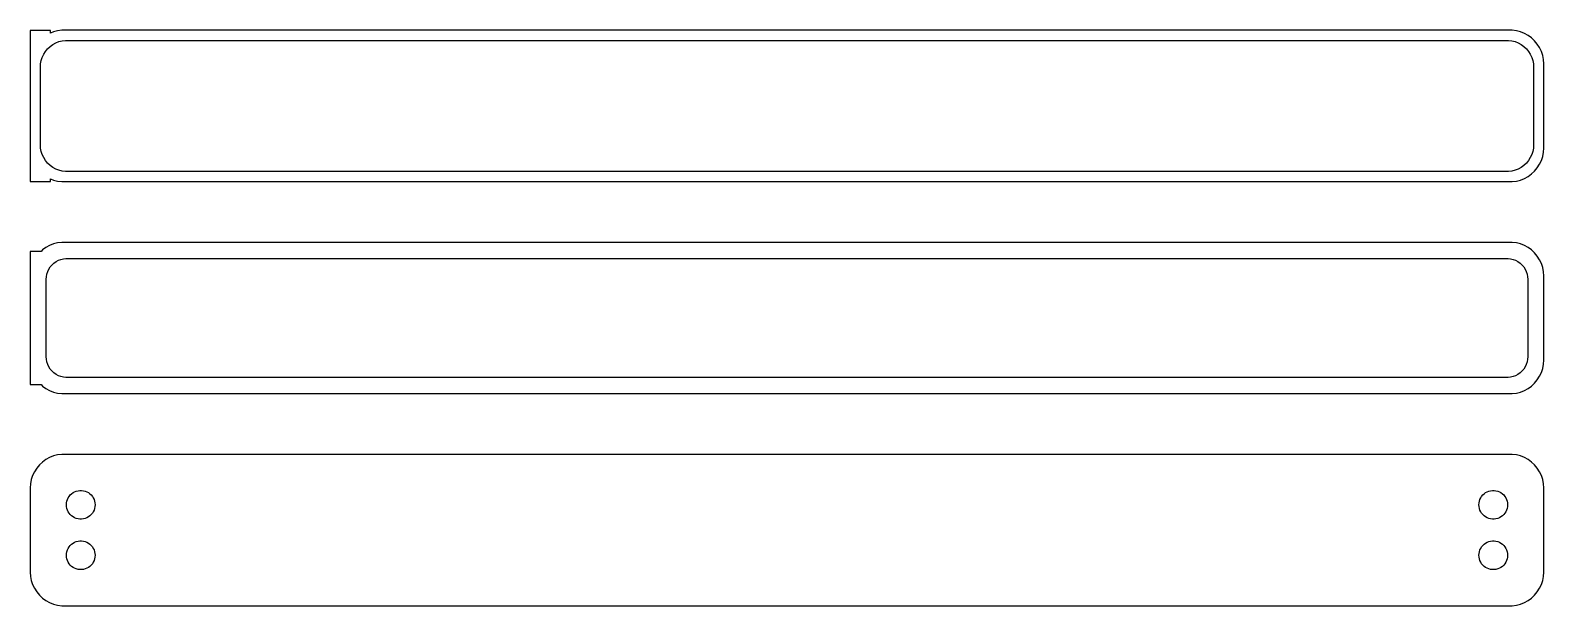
# Model space of a CAD drawing. Header units: metres. Extents: x -112 to 112, y 83 to 169.
import ezdxf

# ---------------------------------------------------------------- set-up
doc = ezdxf.new("R2010")
doc.units = ezdxf.units.M

msp = doc.modelspace()

# ---------------------------------------------------------------- linework, layer by layer
for p, q in [((-109.5, 168.729), (-112.5, 168.729)), ((-112.5, 168.729), (-112.5, 146.271)), ((-109.55, 166.332), (-109.143, 166.627)), ((-109.5, 168.325), (-109.5, 168.729)), ((-109.045, 168.505), (-109.5, 168.325)), ((-109.143, 166.627), (-108.703, 166.869)), ((-108.437, 168.661), (-109.045, 168.505)), ((-108.703, 166.869), (-108.236, 167.054)), ((-107.814, 168.74), (-108.437, 168.661)), ((-108.236, 167.054), (-107.75, 167.179)), ((107.814, 168.74), (-107.814, 168.74)), ((-107.75, 167.179), (-107.251, 167.242)), ((-107.251, 167.242), (107.251, 167.242)), ((107.251, 167.242), (107.75, 167.179)), ((107.75, 167.179), (108.236, 167.054)), ((108.437, 168.661), (107.814, 168.74)), ((108.236, 167.054), (108.703, 166.869)), ((109.045, 168.505), (108.437, 168.661)), ((108.703, 166.869), (109.143, 166.627)), ((109.629, 168.274), (109.045, 168.505)), ((109.143, 166.627), (109.55, 166.332)), ((110.179, 167.972), (109.629, 168.274)), ((110.687, 167.603), (110.179, 167.972)), ((111.145, 167.173), (110.687, 167.603)), ((111.545, 166.689), (111.145, 167.173)), ((111.882, 166.159), (111.545, 166.689)), ((-110.874, 164.245), (-110.719, 164.722)), ((-110.719, 164.722), (-110.505, 165.177)), ((-110.505, 165.177), (-110.236, 165.601)), ((-110.236, 165.601), (-109.916, 165.988)), ((-109.916, 165.988), (-109.55, 166.332)), ((109.55, 166.332), (109.916, 165.988)), ((109.916, 165.988), (110.236, 165.601)), ((110.236, 165.601), (110.505, 165.177)), ((110.505, 165.177), (110.719, 164.722)), ((110.719, 164.722), (110.874, 164.245)), ((112.149, 165.591), (111.882, 166.159)), ((112.343, 164.993), (112.149, 165.591)), ((112.461, 164.377), (112.343, 164.993)), ((112.5, 163.75), (112.461, 164.377)), ((-111, 163.25), (-110.968, 163.751)), ((-111, 151.75), (-111, 163.25)), ((-110.968, 163.751), (-110.874, 164.245)), ((110.874, 164.245), (110.968, 163.751)), ((110.968, 163.751), (111, 163.25)), ((111, 163.25), (111, 151.75)), ((112.5, 151.25), (112.5, 163.75)), ((-110.968, 151.249), (-111, 151.75)), ((-110.874, 150.755), (-110.968, 151.249)), ((-110.719, 150.278), (-110.874, 150.755)), ((110.874, 150.755), (110.719, 150.278)), ((110.968, 151.249), (110.874, 150.755)), ((111, 151.75), (110.968, 151.249)), ((112.461, 150.623), (112.5, 151.25)), ((-110.505, 149.823), (-110.719, 150.278)), ((-110.236, 149.399), (-110.505, 149.823)), ((-109.916, 149.012), (-110.236, 149.399)), ((-109.55, 148.668), (-109.916, 149.012)), ((-109.143, 148.373), (-109.55, 148.668)), ((109.55, 148.668), (109.143, 148.373)), ((109.916, 149.012), (109.55, 148.668)), ((110.236, 149.399), (109.916, 149.012)), ((110.505, 149.823), (110.236, 149.399)), ((110.719, 150.278), (110.505, 149.823)), ((111.545, 148.311), (111.882, 148.841)), ((111.882, 148.841), (112.149, 149.409)), ((112.149, 149.409), (112.343, 150.007)), ((112.343, 150.007), (112.461, 150.623)), ((-112.5, 146.271), (-109.5, 146.271)), ((-109.5, 146.271), (-109.5, 146.675)), ((-109.5, 146.675), (-109.045, 146.495)), ((-108.703, 148.131), (-109.143, 148.373)), ((-109.045, 146.495), (-108.437, 146.339)), ((-108.236, 147.946), (-108.703, 148.131)), ((-108.437, 146.339), (-107.814, 146.26)), ((-107.75, 147.821), (-108.236, 147.946)), ((-107.814, 146.26), (107.814, 146.26)), ((-107.251, 147.758), (-107.75, 147.821)), ((107.251, 147.758), (-107.251, 147.758)), ((107.75, 147.821), (107.251, 147.758)), ((108.236, 147.946), (107.75, 147.821)), ((107.814, 146.26), (108.437, 146.339)), ((108.703, 148.131), (108.236, 147.946)), ((108.437, 146.339), (109.045, 146.495)), ((109.143, 148.373), (108.703, 148.131)), ((109.045, 146.495), (109.629, 146.726)), ((109.629, 146.726), (110.179, 147.028)), ((110.179, 147.028), (110.687, 147.397)), ((110.687, 147.397), (111.145, 147.827)), ((111.145, 147.827), (111.545, 148.311)), ((-110.9, 135.903), (-112.5, 135.903)), ((-112.5, 135.903), (-112.5, 116.097)), ((-110.687, 136.103), (-110.9, 135.903)), ((-110.179, 136.472), (-110.687, 136.103)), ((-109.629, 136.774), (-110.179, 136.472)), ((-109.045, 137.005), (-109.629, 136.774)), ((-108.437, 137.161), (-109.045, 137.005)), ((-107.814, 137.24), (-108.437, 137.161)), ((107.814, 137.24), (-107.814, 137.24)), ((108.437, 137.161), (107.814, 137.24)), ((109.045, 137.005), (108.437, 137.161)), ((109.629, 136.774), (109.045, 137.005)), ((110.179, 136.472), (109.629, 136.774)), ((110.687, 136.103), (110.179, 136.472)), ((111.145, 135.673), (110.687, 136.103)), ((111.545, 135.189), (111.145, 135.673)), ((111.882, 134.659), (111.545, 135.189)), ((-110.015, 132.524), (-109.894, 132.896)), ((-109.894, 132.896), (-109.728, 133.25)), ((-109.728, 133.25), (-109.518, 133.58)), ((-109.518, 133.58), (-109.269, 133.881)), ((-109.269, 133.881), (-108.984, 134.149)), ((-108.984, 134.149), (-108.668, 134.378)), ((-108.668, 134.378), (-108.325, 134.567)), ((-108.325, 134.567), (-107.962, 134.711)), ((-107.962, 134.711), (-107.583, 134.808)), ((-107.583, 134.808), (-107.195, 134.857)), ((-107.195, 134.857), (107.195, 134.857)), ((107.195, 134.857), (107.583, 134.808)), ((107.583, 134.808), (107.962, 134.711)), ((107.962, 134.711), (108.325, 134.567)), ((108.325, 134.567), (108.668, 134.378)), ((108.668, 134.378), (108.984, 134.149)), ((108.984, 134.149), (109.269, 133.881)), ((109.269, 133.881), (109.518, 133.58)), ((109.518, 133.58), (109.728, 133.25)), ((109.728, 133.25), (109.894, 132.896)), ((109.894, 132.896), (110.015, 132.524)), ((112.149, 134.091), (111.882, 134.659)), ((112.343, 133.493), (112.149, 134.091)), ((112.461, 132.877), (112.343, 133.493)), ((112.5, 132.25), (112.461, 132.877)), ((-110.113, 131.75), (-110.088, 132.14)), ((-110.113, 120.25), (-110.113, 131.75)), ((-110.088, 132.14), (-110.015, 132.524)), ((110.015, 132.524), (110.088, 132.14)), ((110.088, 132.14), (110.113, 131.75)), ((110.113, 131.75), (110.113, 120.25)), ((112.5, 119.75), (112.5, 132.25)), ((-110.088, 119.86), (-110.113, 120.25)), ((-110.015, 119.476), (-110.088, 119.86)), ((-109.894, 119.104), (-110.015, 119.476)), ((110.015, 119.476), (109.894, 119.104)), ((110.088, 119.86), (110.015, 119.476)), ((110.113, 120.25), (110.088, 119.86)), ((112.461, 119.123), (112.5, 119.75)), ((-109.728, 118.75), (-109.894, 119.104)), ((-109.518, 118.42), (-109.728, 118.75)), ((-109.269, 118.119), (-109.518, 118.42)), ((-108.984, 117.851), (-109.269, 118.119)), ((-108.668, 117.622), (-108.984, 117.851)), ((-108.325, 117.433), (-108.668, 117.622)), ((-107.962, 117.289), (-108.325, 117.433)), ((-107.583, 117.192), (-107.962, 117.289)), ((-107.195, 117.143), (-107.583, 117.192)), ((107.195, 117.143), (-107.195, 117.143)), ((107.583, 117.192), (107.195, 117.143)), ((107.962, 117.289), (107.583, 117.192)), ((108.325, 117.433), (107.962, 117.289)), ((108.668, 117.622), (108.325, 117.433)), ((108.984, 117.851), (108.668, 117.622)), ((109.269, 118.119), (108.984, 117.851)), ((109.518, 118.42), (109.269, 118.119)), ((109.728, 118.75), (109.518, 118.42)), ((109.894, 119.104), (109.728, 118.75)), ((111.545, 116.811), (111.882, 117.341)), ((111.882, 117.341), (112.149, 117.909)), ((112.149, 117.909), (112.343, 118.507)), ((112.343, 118.507), (112.461, 119.123)), ((-112.5, 116.097), (-110.9, 116.097)), ((-110.9, 116.097), (-110.687, 115.897)), ((-110.687, 115.897), (-110.179, 115.528)), ((-110.179, 115.528), (-109.629, 115.226)), ((-109.629, 115.226), (-109.045, 114.995)), ((-109.045, 114.995), (-108.437, 114.839)), ((-108.437, 114.839), (-107.814, 114.76)), ((-107.814, 114.76), (107.814, 114.76)), ((107.814, 114.76), (108.437, 114.839)), ((108.437, 114.839), (109.045, 114.995)), ((109.045, 114.995), (109.629, 115.226)), ((109.629, 115.226), (110.179, 115.528)), ((110.179, 115.528), (110.687, 115.897)), ((110.687, 115.897), (111.145, 116.327)), ((111.145, 116.327), (111.545, 116.811)), ((-111.545, 103.689), (-111.882, 103.159)), ((-111.145, 104.173), (-111.545, 103.689)), ((-110.687, 104.603), (-111.145, 104.173)), ((-110.179, 104.972), (-110.687, 104.603)), ((-109.629, 105.274), (-110.179, 104.972)), ((-109.045, 105.505), (-109.629, 105.274)), ((-108.437, 105.661), (-109.045, 105.505)), ((-107.814, 105.74), (-108.437, 105.661)), ((107.814, 105.74), (-107.814, 105.74)), ((108.437, 105.661), (107.814, 105.74)), ((109.045, 105.505), (108.437, 105.661)), ((109.629, 105.274), (109.045, 105.505)), ((110.179, 104.972), (109.629, 105.274)), ((110.687, 104.603), (110.179, 104.972)), ((111.145, 104.173), (110.687, 104.603)), ((111.545, 103.689), (111.145, 104.173)), ((111.882, 103.159), (111.545, 103.689)), ((-112.461, 101.377), (-112.5, 100.75)), ((-112.343, 101.993), (-112.461, 101.377)), ((-112.149, 102.591), (-112.343, 101.993)), ((-111.882, 103.159), (-112.149, 102.591)), ((112.149, 102.591), (111.882, 103.159)), ((112.343, 101.993), (112.149, 102.591)), ((112.461, 101.377), (112.343, 101.993)), ((112.5, 100.75), (112.461, 101.377)), ((-112.5, 100.75), (-112.5, 88.25)), ((-107.068, 98.781), (-106.985, 99.036)), ((-106.985, 99.036), (-106.871, 99.2787)), ((-106.871, 99.2787), (-106.727, 99.5051)), ((-106.727, 99.5051), (-106.557, 99.7117)), ((-106.557, 99.7117), (-106.361, 99.8953)), ((-106.361, 99.8953), (-106.144, 100.053)), ((-106.144, 100.053), (-105.909, 100.182)), ((-105.909, 100.182), (-105.66, 100.281)), ((-105.66, 100.281), (-105.4, 100.347)), ((-105.4, 100.347), (-105.134, 100.381)), ((-105.134, 100.381), (-104.866, 100.381)), ((-104.866, 100.381), (-104.6, 100.347)), ((-104.6, 100.347), (-104.34, 100.281)), ((-104.34, 100.281), (-104.091, 100.182)), ((-104.091, 100.182), (-103.856, 100.053)), ((-103.856, 100.053), (-103.639, 99.8953)), ((-103.639, 99.8953), (-103.443, 99.7117)), ((-103.443, 99.7117), (-103.273, 99.5051)), ((-103.273, 99.5051), (-103.129, 99.2787)), ((-103.129, 99.2787), (-103.015, 99.036)), ((-103.015, 99.036), (-102.932, 98.781)), ((102.932, 98.781), (103.015, 99.036)), ((103.015, 99.036), (103.129, 99.2787)), ((103.129, 99.2787), (103.273, 99.5051)), ((103.273, 99.5051), (103.443, 99.7117)), ((103.443, 99.7117), (103.639, 99.8953)), ((103.639, 99.8953), (103.856, 100.053)), ((103.856, 100.053), (104.091, 100.182)), ((104.091, 100.182), (104.34, 100.281)), ((104.34, 100.281), (104.6, 100.347)), ((104.6, 100.347), (104.866, 100.381)), ((104.866, 100.381), (105.134, 100.381)), ((105.134, 100.381), (105.4, 100.347)), ((105.4, 100.347), (105.66, 100.281)), ((105.66, 100.281), (105.909, 100.182)), ((105.909, 100.182), (106.144, 100.053)), ((106.144, 100.053), (106.361, 99.8953)), ((106.361, 99.8953), (106.557, 99.7117)), ((106.557, 99.7117), (106.727, 99.5051)), ((106.727, 99.5051), (106.871, 99.2787)), ((106.871, 99.2787), (106.985, 99.036)), ((106.985, 99.036), (107.068, 98.781)), ((112.5, 88.25), (112.5, 100.75)), ((-107.135, 98.25), (-107.118, 98.5176)), ((-107.118, 97.9824), (-107.135, 98.25)), ((-107.118, 98.5176), (-107.068, 98.781)), ((-107.068, 97.719), (-107.118, 97.9824)), ((-106.985, 97.4639), (-107.068, 97.719)), ((-106.871, 97.2213), (-106.985, 97.4639)), ((-106.727, 96.9949), (-106.871, 97.2213)), ((-106.557, 96.7883), (-106.727, 96.9949)), ((-106.361, 96.6047), (-106.557, 96.7883)), ((-103.443, 96.7883), (-103.639, 96.6047)), ((-103.273, 96.9949), (-103.443, 96.7883)), ((-103.129, 97.2213), (-103.273, 96.9949)), ((-103.015, 97.4639), (-103.129, 97.2213)), ((-102.932, 97.719), (-103.015, 97.4639)), ((-102.932, 98.781), (-102.882, 98.5176)), ((-102.882, 97.9824), (-102.932, 97.719)), ((-102.882, 98.5176), (-102.865, 98.25)), ((-102.865, 98.25), (-102.882, 97.9824)), ((102.865, 98.25), (102.882, 98.5176)), ((102.882, 97.9824), (102.865, 98.25)), ((102.882, 98.5176), (102.932, 98.781)), ((102.932, 97.719), (102.882, 97.9824)), ((103.015, 97.4639), (102.932, 97.719)), ((103.129, 97.2213), (103.015, 97.4639)), ((103.273, 96.9949), (103.129, 97.2213)), ((103.443, 96.7883), (103.273, 96.9949)), ((103.639, 96.6047), (103.443, 96.7883)), ((106.557, 96.7883), (106.361, 96.6047)), ((106.727, 96.9949), (106.557, 96.7883)), ((106.871, 97.2213), (106.727, 96.9949)), ((106.985, 97.4639), (106.871, 97.2213)), ((107.068, 97.719), (106.985, 97.4639)), ((107.068, 98.781), (107.118, 98.5176)), ((107.118, 97.9824), (107.068, 97.719)), ((107.118, 98.5176), (107.135, 98.25)), ((107.135, 98.25), (107.118, 97.9824)), ((-106.144, 96.4471), (-106.361, 96.6047)), ((-105.909, 96.3179), (-106.144, 96.4471)), ((-105.66, 96.2192), (-105.909, 96.3179)), ((-105.4, 96.1525), (-105.66, 96.2192)), ((-105.134, 96.1189), (-105.4, 96.1525)), ((-104.866, 96.1189), (-105.134, 96.1189)), ((-104.6, 96.1525), (-104.866, 96.1189)), ((-104.34, 96.2192), (-104.6, 96.1525)), ((-104.091, 96.3179), (-104.34, 96.2192)), ((-103.856, 96.4471), (-104.091, 96.3179)), ((-103.639, 96.6047), (-103.856, 96.4471)), ((103.856, 96.4471), (103.639, 96.6047)), ((104.091, 96.3179), (103.856, 96.4471)), ((104.34, 96.2192), (104.091, 96.3179)), ((104.6, 96.1525), (104.34, 96.2192)), ((104.866, 96.1189), (104.6, 96.1525)), ((105.134, 96.1189), (104.866, 96.1189)), ((105.4, 96.1525), (105.134, 96.1189)), ((105.66, 96.2192), (105.4, 96.1525)), ((105.909, 96.3179), (105.66, 96.2192)), ((106.144, 96.4471), (105.909, 96.3179)), ((106.361, 96.6047), (106.144, 96.4471)), ((-106.557, 92.2117), (-106.361, 92.3953)), ((-106.361, 92.3953), (-106.144, 92.5529)), ((-106.144, 92.5529), (-105.909, 92.6821)), ((-105.909, 92.6821), (-105.66, 92.7808)), ((-105.66, 92.7808), (-105.4, 92.8475)), ((-105.4, 92.8475), (-105.134, 92.8811)), ((-105.134, 92.8811), (-104.866, 92.8811)), ((-104.866, 92.8811), (-104.6, 92.8475)), ((-104.6, 92.8475), (-104.34, 92.7808)), ((-104.34, 92.7808), (-104.091, 92.6821)), ((-104.091, 92.6821), (-103.856, 92.5529)), ((-103.856, 92.5529), (-103.639, 92.3953)), ((-103.639, 92.3953), (-103.443, 92.2117)), ((103.443, 92.2117), (103.639, 92.3953)), ((103.639, 92.3953), (103.856, 92.5529)), ((103.856, 92.5529), (104.091, 92.6821)), ((104.091, 92.6821), (104.34, 92.7808)), ((104.34, 92.7808), (104.6, 92.8475)), ((104.6, 92.8475), (104.866, 92.8811)), ((104.866, 92.8811), (105.134, 92.8811)), ((105.134, 92.8811), (105.4, 92.8475)), ((105.4, 92.8475), (105.66, 92.7808)), ((105.66, 92.7808), (105.909, 92.6821)), ((105.909, 92.6821), (106.144, 92.5529)), ((106.144, 92.5529), (106.361, 92.3953)), ((106.361, 92.3953), (106.557, 92.2117)), ((-107.135, 90.75), (-107.118, 91.0176)), ((-107.118, 90.4824), (-107.135, 90.75)), ((-107.118, 91.0176), (-107.068, 91.281)), ((-107.068, 90.219), (-107.118, 90.4824)), ((-107.068, 91.281), (-106.985, 91.5361)), ((-106.985, 89.964), (-107.068, 90.219)), ((-106.985, 91.5361), (-106.871, 91.7787)), ((-106.871, 91.7787), (-106.727, 92.0051)), ((-106.727, 92.0051), (-106.557, 92.2117)), ((-103.443, 92.2117), (-103.273, 92.0051)), ((-103.273, 92.0051), (-103.129, 91.7787)), ((-103.129, 91.7787), (-103.015, 91.5361)), ((-103.015, 91.5361), (-102.932, 91.281)), ((-102.932, 90.219), (-103.015, 89.964)), ((-102.932, 91.281), (-102.882, 91.0176)), ((-102.882, 90.4824), (-102.932, 90.219)), ((-102.882, 91.0176), (-102.865, 90.75)), ((-102.865, 90.75), (-102.882, 90.4824)), ((102.865, 90.75), (102.882, 91.0176)), ((102.882, 90.4824), (102.865, 90.75)), ((102.882, 91.0176), (102.932, 91.281)), ((102.932, 90.219), (102.882, 90.4824)), ((102.932, 91.281), (103.015, 91.5361)), ((103.015, 89.964), (102.932, 90.219)), ((103.015, 91.5361), (103.129, 91.7787)), ((103.129, 91.7787), (103.273, 92.0051)), ((103.273, 92.0051), (103.443, 92.2117)), ((106.557, 92.2117), (106.727, 92.0051)), ((106.727, 92.0051), (106.871, 91.7787)), ((106.871, 91.7787), (106.985, 91.5361)), ((106.985, 91.5361), (107.068, 91.281)), ((107.068, 90.219), (106.985, 89.964)), ((107.068, 91.281), (107.118, 91.0176)), ((107.118, 90.4824), (107.068, 90.219)), ((107.118, 91.0176), (107.135, 90.75)), ((107.135, 90.75), (107.118, 90.4824)), ((-112.5, 88.25), (-112.461, 87.6233)), ((-106.871, 89.7213), (-106.985, 89.964)), ((-106.727, 89.4949), (-106.871, 89.7213)), ((-106.557, 89.2883), (-106.727, 89.4949)), ((-106.361, 89.1047), (-106.557, 89.2883)), ((-106.144, 88.9471), (-106.361, 89.1047)), ((-105.909, 88.8179), (-106.144, 88.9471)), ((-105.66, 88.7192), (-105.909, 88.8179)), ((-105.4, 88.6525), (-105.66, 88.7192)), ((-105.134, 88.6189), (-105.4, 88.6525)), ((-104.866, 88.6189), (-105.134, 88.6189)), ((-104.6, 88.6525), (-104.866, 88.6189)), ((-104.34, 88.7192), (-104.6, 88.6525)), ((-104.091, 88.8179), (-104.34, 88.7192)), ((-103.856, 88.9471), (-104.091, 88.8179)), ((-103.639, 89.1047), (-103.856, 88.9471)), ((-103.443, 89.2883), (-103.639, 89.1047)), ((-103.273, 89.4949), (-103.443, 89.2883)), ((-103.129, 89.7213), (-103.273, 89.4949)), ((-103.015, 89.964), (-103.129, 89.7213)), ((103.129, 89.7213), (103.015, 89.964)), ((103.273, 89.4949), (103.129, 89.7213)), ((103.443, 89.2883), (103.273, 89.4949)), ((103.639, 89.1047), (103.443, 89.2883)), ((103.856, 88.9471), (103.639, 89.1047)), ((104.091, 88.8179), (103.856, 88.9471)), ((104.34, 88.7192), (104.091, 88.8179)), ((104.6, 88.6525), (104.34, 88.7192)), ((104.866, 88.6189), (104.6, 88.6525)), ((105.134, 88.6189), (104.866, 88.6189)), ((105.4, 88.6525), (105.134, 88.6189)), ((105.66, 88.7192), (105.4, 88.6525)), ((105.909, 88.8179), (105.66, 88.7192)), ((106.144, 88.9471), (105.909, 88.8179)), ((106.361, 89.1047), (106.144, 88.9471)), ((106.557, 89.2883), (106.361, 89.1047)), ((106.727, 89.4949), (106.557, 89.2883)), ((106.871, 89.7213), (106.727, 89.4949)), ((106.985, 89.964), (106.871, 89.7213)), ((112.461, 87.6233), (112.5, 88.25)), ((-112.461, 87.6233), (-112.343, 87.0066)), ((-112.343, 87.0066), (-112.149, 86.4094)), ((-112.149, 86.4094), (-111.882, 85.8412)), ((-111.882, 85.8412), (-111.545, 85.3111)), ((111.545, 85.3111), (111.882, 85.8412)), ((111.882, 85.8412), (112.149, 86.4094)), ((112.149, 86.4094), (112.343, 87.0066)), ((112.343, 87.0066), (112.461, 87.6233)), ((-111.545, 85.3111), (-111.145, 84.8273)), ((-111.145, 84.8273), (-110.687, 84.3974)), ((-110.687, 84.3974), (-110.179, 84.0284)), ((-110.179, 84.0284), (-109.629, 83.7259)), ((-109.629, 83.7259), (-109.045, 83.4947)), ((-109.045, 83.4947), (-108.437, 83.3386)), ((-108.437, 83.3386), (-107.814, 83.2599)), ((-107.814, 83.2599), (107.814, 83.2599)), ((107.814, 83.2599), (108.437, 83.3386)), ((108.437, 83.3386), (109.045, 83.4947)), ((109.045, 83.4947), (109.629, 83.7259)), ((109.629, 83.7259), (110.179, 84.0284)), ((110.179, 84.0284), (110.687, 84.3974)), ((110.687, 84.3974), (111.145, 84.8273)), ((111.145, 84.8273), (111.545, 85.3111))]:
    msp.add_line(p, q)

doc.saveas('drawing.dxf')
